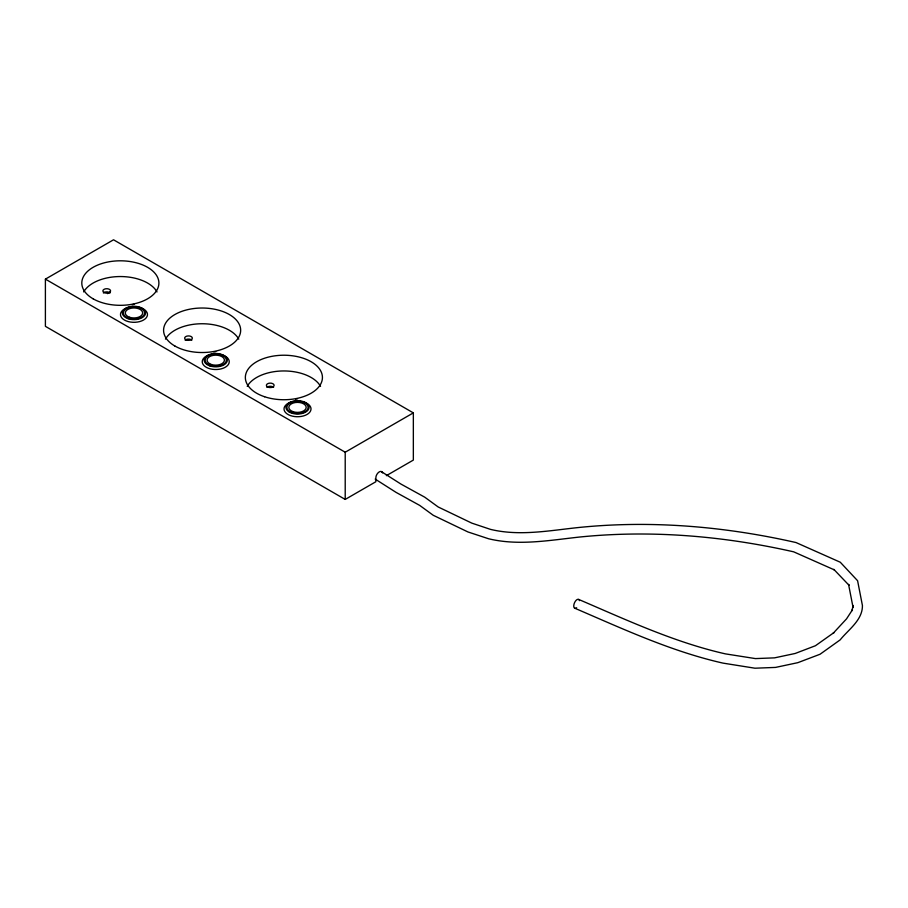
<?xml version="1.0" encoding="UTF-8"?>
<svg xmlns="http://www.w3.org/2000/svg" width="908" height="908" viewBox="0 0 908 908"><rect width="100%" height="100%" fill="white"/><g stroke="black" fill="none" stroke-linecap="round" stroke-linejoin="round"><path stroke-width="1.36" d="M382.563 472.909A4.812 2.781 -60 0 0 378.829 472.183A4.812 2.781 -60 0 0 375.867 477.79L375.867 481.728L345.21 499.423L45.4 326.335L45.4 279.131L113.534 239.791L413.344 412.879L413.344 460.084L386.365 475.667M107.507 293.625L109.925 292.228M45.4 279.131L345.21 452.218L413.344 412.879M578.714 599.45C626.634 620.005 674.303 642.296 725.367 653.862L755.445 658.595L774.547 657.857L795.192 653.465L815.441 645.736L833.839 632.683L833.204 633.251L846.54 618.859L852.476 609.767L851.999 610.653L853.077 605.511L853.077 607.543L848.571 584.423L849.037 585.285L833.839 569.384L834.429 569.906L793.694 551.837C723.699 535.981 651.15 529.75 579.633 537.037C549.476 540.283 518.616 546.037 488.561 538.75L467.915 531.94L433.275 515.301L419.689 505.393L396.058 492.374L375.186 479.084M574.605 608.144C623.092 628.96 671.341 651.467 723.018 663.124L754.957 668.209L775.557 667.414L797.826 662.67L820.049 654.248L840.172 639.868C848.39 629.596 862.645 620.141 862.43 605.534L857.595 580.723L840.286 562.234L795.998 542.541C725.015 526.447 651.433 520.091 578.895 527.48C549.612 530.51 519.66 536.424 490.456 529.364L471.82 523.133L438.178 506.97L424.728 497.175L400.939 484.066L381.371 471.615M345.21 452.218L345.21 499.423M576.659 607.736A4.812 2.372 -66.4 0 1 573.765 606.351A4.812 2.372 -66.4 0 1 576.149 600.313A4.812 2.372 -66.4 0 1 579.463 600.642M266.918 387.375A3.859 2.225 0 0 1 273.592 387.375M213.823 351.941A3.859 2.225 0 0 1 215.741 351.646M132.057 304.736A3.859 2.225 0 0 1 133.975 304.441M295.577 399.145A3.859 2.225 0 0 1 297.506 398.85M185.153 340.171A3.859 2.225 0 0 1 191.826 340.171M103.387 292.966A3.859 2.225 0 0 1 110.061 292.966M83.695 291.922A38.545 22.257 0 0 1 120.355 276.543A38.545 22.257 0 0 1 157.016 291.922M165.46 339.127A38.545 22.257 0 0 1 202.121 323.747A38.545 22.257 0 0 1 238.781 339.127M247.226 386.343A38.545 22.257 0 0 1 283.886 370.952A38.545 22.257 0 0 1 320.547 386.343M137.471 307.006A13.495 7.786 0 0 1 145.03 319.003A13.495 7.786 0 0 1 122.932 319.003A13.495 7.786 0 0 1 130.491 307.006M216.921 353.984A13.495 7.786 0 0 1 227.624 365.436A13.495 7.786 0 0 1 205.163 366.571A13.495 7.786 0 0 1 212.256 354.211M304.259 402.199A13.495 7.786 0 0 1 307.052 414.457A13.495 7.786 0 0 1 285.827 412.834A13.495 7.786 0 0 1 294.022 401.427M298.687 401.188A13.495 7.786 0 0 1 301.002 401.427M268.325 387.273A3.859 2.225 0 0 0 274.114 385.344A3.859 2.225 0 0 0 268.325 383.414A3.859 2.225 0 0 0 268.325 387.273M93.093 298.8A38.545 22.257 0 0 0 157.583 288.823A38.545 22.257 0 0 0 110.379 261.561A38.545 22.257 0 0 0 93.093 298.8M174.858 346.005A38.545 22.257 0 0 0 239.349 336.028A38.545 22.257 0 0 0 192.144 308.777A38.545 22.257 0 0 0 174.858 346.005M264.614 396.751A38.545 22.257 0 0 0 322.431 377.478A38.545 22.257 0 0 0 264.614 358.206A38.545 22.257 0 0 0 264.614 396.751M104 292.501A3.859 2.225 0 0 0 110.447 291.502A3.859 2.225 0 0 0 105.725 288.778A3.859 2.225 0 0 0 104 292.501M186.56 340.057A3.859 2.225 0 0 0 192.348 338.139A3.859 2.225 0 0 0 186.56 336.21A3.859 2.225 0 0 0 186.56 340.057M128.198 318.742A11.566 6.674 0 0 0 145.541 312.954A11.566 6.674 0 0 0 128.198 307.176A11.566 6.674 0 0 0 128.198 318.742M129.64 317.289A8.671 5.005 0 0 0 142.647 312.954A8.671 5.005 0 0 0 129.64 308.618A8.671 5.005 0 0 0 129.64 317.289M128.675 318.254A10.601 6.118 0 0 0 144.576 312.954A10.601 6.118 0 0 0 128.675 307.653A10.601 6.118 0 0 0 128.675 318.254M209.964 365.947A11.566 6.674 0 0 0 227.306 360.17A11.566 6.674 0 0 0 209.964 354.381A11.566 6.674 0 0 0 209.964 365.947M209.612 363.699A8.671 5.005 0 0 0 224.117 361.463A8.671 5.005 0 0 0 213.505 355.323A8.671 5.005 0 0 0 209.612 363.699M208.25 364.494A10.601 6.118 0 0 0 225.978 361.747A10.601 6.118 0 0 0 213.005 354.256A10.601 6.118 0 0 0 208.25 364.494M289.334 412.096A11.566 6.674 0 0 0 308.675 409.099A11.566 6.674 0 0 0 294.521 400.927A11.566 6.674 0 0 0 289.334 412.096M293.171 411.71A8.671 5.005 0 0 0 306.178 407.374A8.671 5.005 0 0 0 293.171 403.039A8.671 5.005 0 0 0 293.171 411.71M292.206 412.675A10.601 6.118 0 0 0 308.107 407.374A10.601 6.118 0 0 0 292.206 402.074A10.601 6.118 0 0 0 292.206 412.675"/></g></svg>
